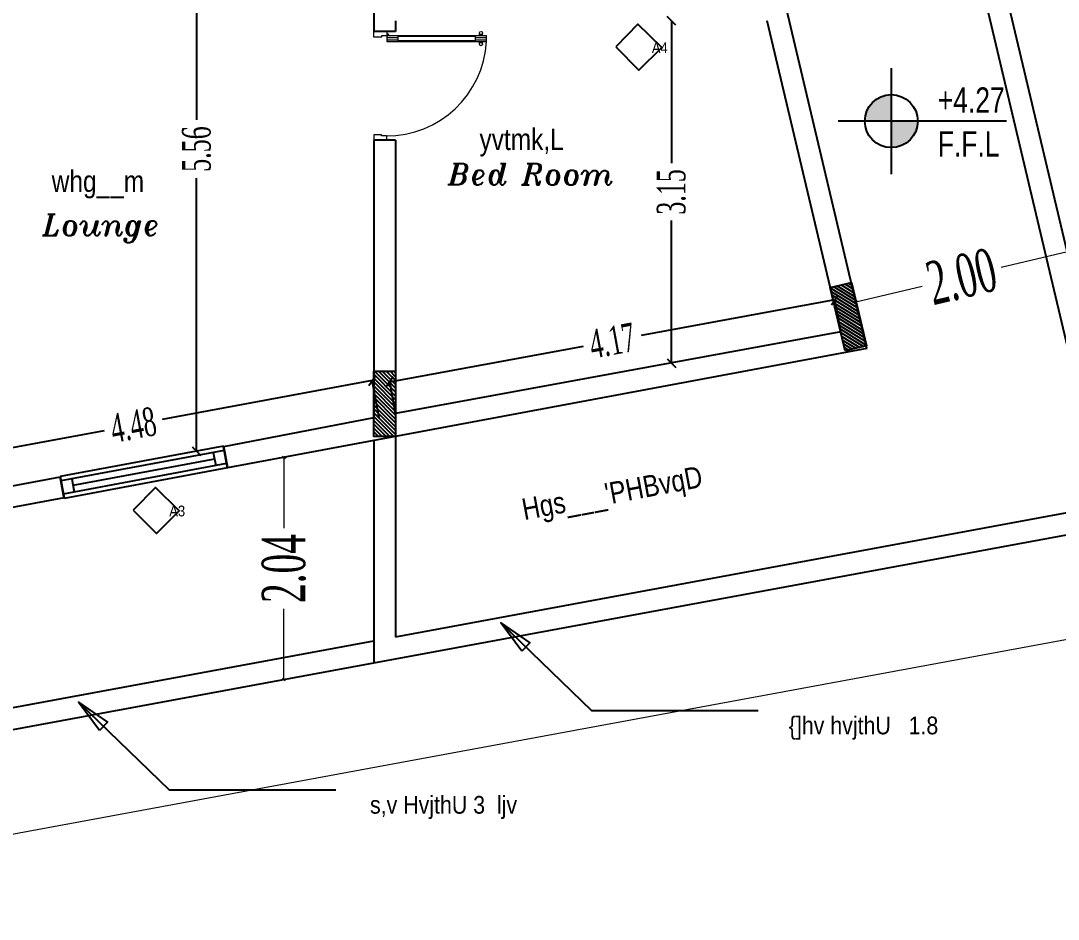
# Model space of a CAD drawing. Header units: metres. Extents: x -434 to 683, y -422 to -228.
# Drawn here: x 12.28 to 21.83, y -303.36 to -295.09 of the extents above; entities that cross this region are included whole.
import ezdxf
from ezdxf.enums import TextEntityAlignment as Align

# ---------------------------------------------------------------- set-up
doc = ezdxf.new("R2010")
doc.units = ezdxf.units.M
doc.header["$MEASUREMENT"] = 0
doc.header["$PDMODE"] = 34
for name, color, linetype in [('A-LVL', 3, 'Continuous'), ('Boundry Wall', 14, 'Continuous'), ('Columns', 41, 'Continuous'), ('DIM', 8, 'Continuous'), ('Dim-inside', 1, 'Continuous'), ('DOOR$WIN', 5, 'Continuous'), ('TEXT', 4, 'Continuous'), ('Text Title', 3, 'Continuous'), ('TXT', 1, 'Continuous'), ('WALL', 7, 'Continuous')]:
    doc.layers.add(name, color=color, linetype=linetype)
for name, color, linetype, lineweight in [('Dimn Out', 6, 'Continuous', 9), ('door', 114, 'Continuous', 13), ('Windows', 5, 'Continuous', 15)]:
    doc.layers.add(name, color=color, linetype=linetype, lineweight=lineweight)
doc.styles.add('ELAH-EN', font='arial.ttf', dxfattribs={"width": 0.75})
doc.styles.add('kamal', font='romantic.ttf', dxfattribs={"width": 0.6})
doc.styles.add('MP', font='xarb.shx', dxfattribs={"height": 200})
doc.styles.add('NAMES', font='xarb.shx', dxfattribs={"width": 0.9, "height": 0.2})
doc.styles.add('Q', font='italict.shx', dxfattribs={"height": 0.18})
doc.styles.add('UTMAN', font='romantic.ttf', dxfattribs={"width": 0.6})
doc.dimstyles.new('KAMAL', dxfattribs={"dimscale": 0.8, "dimtxt": 0.5, "dimasz": 0.1, "dimexe": 0, "dimexo": 0, "dimgap": 0.09, "dimtad": 1, "dimzin": 0, "dimdsep": 46, "dimtxsty": 'kamal', "dimblk": 'OBLIQUE', "dimcen": 0.09, "dimclrd": 15, "dimclre": 8, "dimclrt": 5, "dimadec": 0, "dimazin": 0, "dimtfac": 1, "dimtix": 1, "dimtofl": 0, "dimtmove": 1, "dimatfit": 3, "dimldrblk": 'OBLIQUE', "dimfxl": 0.18, "dimtolj": 1, "dimtzin": 0, "dimarcsym": 0})
doc.dimstyles.new('kamal 1', dxfattribs={"dimscale": 0.8, "dimtxt": 0.33, "dimasz": 0.1, "dimexe": 0, "dimexo": 0, "dimgap": 0.09, "dimtad": 0, "dimzin": 0, "dimdsep": 46, "dimtxsty": 'UTMAN', "dimblk": 'OBLIQUE', "dimcen": 0.09, "dimclrd": 252, "dimclre": 8, "dimclrt": 7, "dimadec": 0, "dimazin": 0, "dimtfac": 1, "dimtix": 1, "dimtofl": 0, "dimtmove": 1, "dimatfit": 3, "dimldrblk": 'OBLIQUE', "dimfxl": 1, "dimtolj": 1, "dimtzin": 0, "dimlwd": -1, "dimarcsym": 0})
doc.dimstyles.new('UTMAN 77', dxfattribs={"dimscale": 0.8, "dimtxt": 0.1, "dimasz": 0.1, "dimexe": 0, "dimexo": 0, "dimgap": 0.09, "dimtad": 0, "dimzin": 0, "dimdsep": 46, "dimtxsty": 'UTMAN', "dimblk": 'OBLIQUE', "dimcen": 0.09, "dimclrd": 252, "dimclre": 8, "dimclrt": 7, "dimadec": 0, "dimazin": 0, "dimtfac": 1, "dimtix": 1, "dimtofl": 0, "dimtmove": 1, "dimatfit": 3, "dimldrblk": 'OBLIQUE', "dimfxl": 0.18, "dimtolj": 1, "dimtzin": 0, "dimlwd": -1, "dimarcsym": 0})

# ---------------------------------------------------------------- blocks, each defined once
blk = doc.blocks.new('_OBLIQUE')
at = {"color": 0, "linetype": 'ByBlock'}
blk.add_line((-0.5, -0.5), (0.5, 0.5), dxfattribs=at)
blk = doc.blocks.new('*D98')
at = {"layer": 'DEFPOINTS', "color": 0, "transparency": 16777216}
for p in [(13.9115, -293.4932), (13.8941, -299.0556), (13.8948, -299.0556)]:
    blk.add_point(p, dxfattribs=at)
at = {"layer": 'Dim-inside', "color": 8, "lineweight": -2, "transparency": 16777216}
for p, q in [((13.9115, -293.4932), (13.8948, -293.4932)), ((13.8941, -299.0556), (13.8948, -299.0556))]:
    blk.add_line(p, q, dxfattribs=at)
at = {"layer": 'Dim-inside', "color": 252, "transparency": 16777216}
for p, q in [((13.8948, -293.4932), (13.8948, -296.0048)), ((13.8948, -299.0556), (13.8948, -296.5439))]:
    blk.add_line(p, q, dxfattribs=at)
at = {"layer": 'Dim-inside', "color": 252, "transparency": 16777216, "xscale": 0.08000000000000002, "yscale": 0.08000000000000002, "zscale": 0.08000000000000002}
for p, rotation in [((13.8948, -293.4932), 90), ((13.8948, -299.0556), 270)]:
    blk.add_blockref('_OBLIQUE', p, dxfattribs=dict(at, rotation=rotation))
at = {"layer": 'Dim-inside', "color": 7, "transparency": 16777216, "insert": (13.8948, -296.2744), "char_height": 0.264, "attachment_point": 5, "rotation": 90, "style": 'UTMAN'}
blk.add_mtext('\\A1;5.56', dxfattribs=at)
blk = doc.blocks.new('*D314')
at = {"layer": 'DEFPOINTS', "color": 0, "transparency": 16777216}
for p in [(15.5124, -298.4044), (15.5764, -298.7476), (11.1764, -299.5687)]:
    blk.add_point(p, dxfattribs=at)
at = {"layer": 'DIM', "color": 252, "transparency": 16777216}
for p, q in [((15.5124, -298.4044), (13.5766, -298.7656)), ((11.1124, -299.2254), (13.0481, -298.8642))]:
    blk.add_line(p, q, dxfattribs=at)
at = {"layer": 'DIM', "color": 8, "lineweight": -2, "transparency": 16777216}
for p, q in [((15.5764, -298.7476), (15.5124, -298.4044)), ((11.1764, -299.5687), (11.1124, -299.2254))]:
    blk.add_line(p, q, dxfattribs=at)
at = {"layer": 'DIM', "color": 252, "transparency": 16777216, "xscale": 0.08000000000000002, "yscale": 0.08000000000000002, "zscale": 0.08000000000000002}
for p, rotation in [((15.5124, -298.4044), 10.57025614467211), ((11.1124, -299.2254), 190.5702561446721)]:
    blk.add_blockref('_OBLIQUE', p, dxfattribs=dict(at, rotation=rotation))
at = {"layer": 'DIM', "color": 7, "transparency": 16777216, "insert": (13.3124, -298.8149), "char_height": 0.264, "attachment_point": 5, "rotation": 10.57026, "style": 'UTMAN'}
blk.add_mtext('\\A1;4.48', dxfattribs=at)
blk = doc.blocks.new('A$C1f1d89b2')
at = {"layer": 'DOOR$WIN'}
for p, q in [((-0.16, 0), (-0.16, -1.5)), ((-0.04, 0), (-0.04, -1.5)), ((0, 0), (0, -1.5)), ((-0.16, -0.1), (-0.04, -0.1)), ((-0.1, -0.1), (-0.1, -1.4)), ((-0.16, -1.4), (-0.04, -1.4))]:
    blk.add_line(p, q, dxfattribs=at)
blk.add_lwpolyline([(-0.2, 0), (-0.2, -1.5)], dxfattribs=at)
at = {"layer": 'WALL', "lineweight": 30, "ltscale": 2}
for p, q in [((-0.2, 0), (0, 0)), ((-0.2, -1.5), (0, -1.5))]:
    blk.add_line(p, q, dxfattribs=at)
blk = doc.blocks.new('g col')
at = {"layer": 'Columns'}
h = blk.add_hatch(dxfattribs=at)
h.set_pattern_fill('ANSI31', color=1, scale=0.2)
h.set_pattern_definition([(45, (-46.67383, 345.15541), (-0.0176776695, 0.0176776695), [])])
h.paths.add_polyline_path([(0, 0), (0.6, 0), (0.6, -0.2), (0, -0.2)])
at = {"layer": 'Columns', "color": 1}
blk.add_lwpolyline([(0, 0), (0.6, 0), (0.6, -0.2), (0, -0.2)], close=True, dxfattribs=at)
blk = doc.blocks.new('f col')
at = {"layer": 'Columns'}
h = blk.add_hatch(dxfattribs=at)
h.set_pattern_fill('ANSI31', color=3, scale=0.2, angle=-256.67574)
h.set_pattern_definition([(148.3242595, (-327.076458, -123.280213), (-0.0131277841, -0.021275838), [])])
h.paths.add_polyline_path([(-1.9687, 1.6823), (-2.107, 2.2662), (-1.9123, 2.3123), (-1.7741, 1.7284)])
at = {"layer": 'Columns', "color": 3}
blk.add_lwpolyline([(-1.9687, 1.6823), (-2.107, 2.2662), (-1.9123, 2.3123), (-1.7741, 1.7284)], close=True, dxfattribs=at)
at = {"layer": 'WALL', "color": 1, "rotation": 270}
blk.add_blockref('g col', (-6.1071, 1.4949), dxfattribs=at)
blk = doc.blocks.new('door-1m-wall-15')
at = {"layer": 'door', "color": 211}
for p, q in [((-0.1147, 1.0031), (-0.0924, 1.0031)), ((-0.1142, 0.973), (-0.0924, 0.973)), ((-0.0362, 1.0031), (-0.0139, 1.0031)), ((-0.0362, 0.973), (-0.0139, 0.973)), ((-0.0851, 0.9379), (-0.0851, 0.2204)), ((-0.0451, 0.9379), (-0.0451, 0.2204)), ((-0.0401, 0.2204), (-0.0902, 0.2204)), ((-0.0751, 0.1202), (-0.0751, 0.2204)), ((-0.0551, 0.1202), (-0.0551, 0.2204))]:
    blk.add_line(p, q, dxfattribs=at)
at = {"layer": 'door'}
for p, q in [((-0.0902, 1.0381), (-0.0401, 1.0381)), ((-0.0902, 0.1202), (-0.0902, 1.0381)), ((-0.0751, 0.9379), (-0.0751, 1.0381)), ((-0.0551, 0.9379), (-0.0551, 1.0381)), ((-0.0401, 1.0381), (-0.0401, 0.1202)), ((-0.0902, 0.9379), (-0.0401, 0.9379)), ((-1.0017, 0.01), (-1.0017, 0.1202)), ((-1.0017, 0.1202), (-0.9616, 0.1202)), ((-0.9616, 0.1152), (-0.9616, 0.0701)), ((-0.0401, 0.1202), (-0.0902, 0.1202)), ((0, 0.1202), (-0.0401, 0.1202)), ((-0.0401, 0.1202), (-0.0401, 0.0701)), ((0, 0), (0, 0.1202)), ((-1.0017, 0), (-1.0017, 0.01)), ((-0.9516, 0), (-1.0017, 0)), ((-0.9616, 0.0701), (-0.9516, 0.0701)), ((-0.9516, 0.0701), (-0.9516, 0)), ((-0.0401, 0.0701), (-0.0501, 0.0701)), ((-0.0501, 0.0701), (-0.0501, 0)), ((-0.0501, 0), (0, 0))]:
    blk.add_line(p, q, dxfattribs=at)
at = {"layer": 'door', "extrusion": (0, 0, -1)}
for centre, major_axis, ratio, start_param, end_param in [((-0.0401, 0.1179), (-0.8575, 0.3376), 0.999989, -0.380468, 1.141397), ((-0.0264, 0.1325), (-0.00347, 0.00347), 1, 4.712389, 10.995574)]:
    blk.add_ellipse(centre, major_axis=major_axis, ratio=ratio, start_param=start_param, end_param=end_param, dxfattribs=at)
at = {"layer": 'door', "color": 211, "extrusion": (0, 0, -1)}
for centre, major_axis, start_param, end_param in [((-0.1147, 0.988), (0.0106, 0.0106), 3.141593, 9.424778), ((-0.0139, 0.988), (-0.0106, 0.0106), 4.712389, 10.995574)]:
    blk.add_ellipse(centre, major_axis=major_axis, ratio=1, start_param=start_param, end_param=end_param, dxfattribs=at)
blk = doc.blocks.new('*D151')
at = {"layer": 'DEFPOINTS', "color": 0, "transparency": 16777216}
for p in [(18.2647, -295.0932), (18.2647, -298.2446), (18.2722, -298.2446)]:
    blk.add_point(p, dxfattribs=at)
at = {"layer": 'Dim-inside', "color": 252, "transparency": 16777216}
for p, q in [((18.2647, -295.0932), (18.2647, -296.4043)), ((18.2647, -298.2446), (18.2647, -296.9335))]:
    blk.add_line(p, q, dxfattribs=at)
at = {"layer": 'Dim-inside', "color": 8, "lineweight": -2, "transparency": 16777216}
blk.add_line((18.2722, -298.2446), (18.2647, -298.2446), dxfattribs=at)
at = {"layer": 'Dim-inside', "color": 252, "transparency": 16777216, "xscale": 0.08000000000000002, "yscale": 0.08000000000000002, "zscale": 0.08000000000000002}
for p, rotation in [((18.2647, -295.0932), 90), ((18.2647, -298.2446), 270)]:
    blk.add_blockref('_OBLIQUE', p, dxfattribs=dict(at, rotation=rotation))
at = {"layer": 'Dim-inside', "color": 7, "transparency": 16777216, "insert": (18.2647, -296.6689), "char_height": 0.264, "attachment_point": 5, "rotation": 90, "style": 'UTMAN'}
blk.add_mtext('\\A1;3.15', dxfattribs=at)
blk = doc.blocks.new('*D169')
at = {"layer": 'DEFPOINTS', "color": 0, "transparency": 16777216}
for p in [(19.8233, -297.9564), (15.6725, -298.4171), (15.7264, -298.7103)]:
    blk.add_point(p, dxfattribs=at)
at = {"layer": 'DIM', "color": 252, "transparency": 16777216}
for p, q in [((19.7693, -297.6632), (17.9861, -297.9913)), ((15.6725, -298.4171), (17.4557, -298.0889))]:
    blk.add_line(p, q, dxfattribs=at)
at = {"layer": 'DIM', "color": 8, "lineweight": -2, "transparency": 16777216}
for p, q in [((19.8233, -297.9564), (19.7693, -297.6632)), ((15.7264, -298.7103), (15.6725, -298.4171))]:
    blk.add_line(p, q, dxfattribs=at)
at = {"layer": 'DIM', "color": 252, "transparency": 16777216, "xscale": 0.08000000000000002, "yscale": 0.08000000000000002, "zscale": 0.08000000000000002}
for p, rotation in [((19.7693, -297.6632), 10.42695988774581), ((15.6725, -298.4171), 190.4269598877458)]:
    blk.add_blockref('_OBLIQUE', p, dxfattribs=dict(at, rotation=rotation))
at = {"layer": 'DIM', "color": 7, "transparency": 16777216, "insert": (17.7209, -298.0401), "char_height": 0.264, "attachment_point": 5, "rotation": 10.42696, "style": 'UTMAN'}
blk.add_mtext('\\A1;4.17', dxfattribs=at)
blk = doc.blocks.new('*D173')
at = {"layer": 'DEFPOINTS', "color": 0, "ltscale": 50, "transparency": 16777216}
for p in [(14.7204, -299.1145), (14.6987, -301.1577), (14.6988, -301.1577)]:
    blk.add_point(p, dxfattribs=at)
at = {"layer": 'Dimn Out', "color": 8, "lineweight": -2, "ltscale": 50, "transparency": 16777216}
for p, q in [((14.7204, -299.1145), (14.6988, -299.1145)), ((14.6987, -301.1577), (14.6988, -301.1577))]:
    blk.add_line(p, q, dxfattribs=at)
at = {"layer": 'Dimn Out', "color": 252, "ltscale": 50, "transparency": 16777216}
for p, q in [((14.6988, -299.1145), (14.6988, -299.7636)), ((14.6988, -301.1577), (14.6988, -300.5086))]:
    blk.add_line(p, q, dxfattribs=at)
at = {"layer": 'Dimn Out', "color": 252, "ltscale": 50, "transparency": 16777216, "xscale": 0.024, "yscale": 0.024, "zscale": 0.024}
for p, rotation in [((14.6988, -299.1145), 90), ((14.6988, -301.1577), 270)]:
    blk.add_blockref('_OBLIQUE', p, dxfattribs=dict(at, rotation=rotation))
at = {"layer": 'Dimn Out', "color": 7, "ltscale": 50, "transparency": 16777216, "insert": (14.6988, -300.1361), "char_height": 0.4, "attachment_point": 5, "rotation": 90, "style": 'UTMAN'}
blk.add_mtext('\\A1;2.04', dxfattribs=at)
blk = doc.blocks.new('LEV1')
at = {"layer": 'TEXT'}
for points in [[(0, 209.9, 0.414214), (-209.9, 0), (0, 0)], [(209.9, 0), (0, 0), (0, -209.9, 0.414214)]]:
    blk.add_hatch(color=0, dxfattribs=at).paths.add_polyline_path(points)
at = {"layer": 'TEXT', "color": 0}
for p, q in [((0, 419.8), (0, -419.8)), ((911.6, 0), (-419.8, 0))]:
    blk.add_line(p, q, dxfattribs=at)
blk.add_circle((0, 0), 209.9, dxfattribs=at)
at = {"layer": 'TEXT', "color": 0, "style": 'ELAH-EN', "width": 0.75}
for tag, p in [('0000', (368.1, 186.4)), ('1111', (368.1, -515.4))]:
    blk.add_attdef(tag, p, '', height=200, dxfattribs=at)
blk = doc.blocks.new('*D306')
at = {"layer": 'DEFPOINTS', "color": 0, "ltscale": 50, "transparency": 16777216}
for p in [(21.9096, -297.2194), (22.0114, -297.6491), (20.0652, -298.11)]:
    blk.add_point(p, dxfattribs=at)
at = {"layer": 'Dimn Out', "color": 252, "ltscale": 50, "transparency": 16777216}
for p, q in [((21.9096, -297.2194), (21.2995, -297.3639)), ((19.9634, -297.6803), (20.5735, -297.5359))]:
    blk.add_line(p, q, dxfattribs=at)
at = {"layer": 'Dimn Out', "color": 8, "lineweight": -2, "ltscale": 50, "transparency": 16777216}
for p, q in [((22.0114, -297.6491), (21.9096, -297.2194)), ((20.0652, -298.11), (19.9634, -297.6803))]:
    blk.add_line(p, q, dxfattribs=at)
at = {"layer": 'Dimn Out', "color": 252, "ltscale": 50, "transparency": 16777216, "xscale": 0.024, "yscale": 0.024, "zscale": 0.024}
for p, rotation in [((21.9096, -297.2194), 13.32425949488182), ((19.9634, -297.6803), 193.3242594948818)]:
    blk.add_blockref('_OBLIQUE', p, dxfattribs=dict(at, rotation=rotation))
at = {"layer": 'Dimn Out', "color": 7, "ltscale": 50, "transparency": 16777216, "insert": (20.9365, -297.4499), "char_height": 0.4, "attachment_point": 5, "rotation": 13.32426, "style": 'UTMAN'}
blk.add_mtext('\\A1;2.00', dxfattribs=at)
blk = doc.blocks.new('*D310')
at = {"layer": 'DEFPOINTS', "color": 0, "ltscale": 50, "transparency": 16777216}
for p in [(22.5009, -299.7157), (22.6734, -300.6491), (-7.0014, -305.1683)]:
    blk.add_point(p, dxfattribs=at)
at = {"layer": 'Dimn Out', "color": 8, "lineweight": -2, "ltscale": 50, "transparency": 16777216}
for p, q in [((22.5009, -299.7157), (22.6734, -300.6491)), ((-7.0014, -305.1683), (-6.8289, -306.1018))]:
    blk.add_line(p, q, dxfattribs=at)
at = {"layer": 'Dimn Out', "color": 252, "ltscale": 50, "transparency": 16777216}
for p, q in [((22.6734, -300.6491), (8.3738, -303.292)), ((-6.8289, -306.1018), (7.4707, -303.4589))]:
    blk.add_line(p, q, dxfattribs=at)
at = {"layer": 'Dimn Out', "color": 252, "ltscale": 50, "transparency": 16777216, "xscale": 0.024, "yscale": 0.024, "zscale": 0.024}
for p, rotation in [((22.6734, -300.6491), 10.47130928319379), ((-6.8289, -306.1018), 190.4713092831938)]:
    blk.add_blockref('_OBLIQUE', p, dxfattribs=dict(at, rotation=rotation))
at = {"layer": 'Dimn Out', "color": 7, "ltscale": 50, "transparency": 16777216, "insert": (7.9222, -303.3755), "char_height": 0.4, "attachment_point": 5, "rotation": 10.47131, "style": 'UTMAN'}
blk.add_mtext('\\A1;30.00', dxfattribs=at)
blk = doc.blocks.new('*D312')
at = {"layer": 'DEFPOINTS', "color": 0, "ltscale": 50, "transparency": 16777216}
for p in [(21.0503, -293.5911), (23.0156, -299.5938), (22.5009, -299.7157)]:
    blk.add_point(p, dxfattribs=at)
at = {"layer": 'Dimn Out', "color": 8, "lineweight": -2, "ltscale": 50, "transparency": 16777216}
for p, q in [((21.0503, -293.5911), (21.5651, -293.4692)), ((22.5009, -299.7157), (23.0156, -299.5938))]:
    blk.add_line(p, q, dxfattribs=at)
at = {"layer": 'Dimn Out', "color": 252, "ltscale": 50, "transparency": 16777216}
for p, q in [((21.5651, -293.4692), (22.2052, -296.1719)), ((23.0156, -299.5938), (22.3755, -296.891))]:
    blk.add_line(p, q, dxfattribs=at)
at = {"layer": 'Dimn Out', "color": 252, "ltscale": 50, "transparency": 16777216, "xscale": 0.024, "yscale": 0.024, "zscale": 0.024}
for p, rotation in [((21.5651, -293.4692), 103.32447006392), ((23.0156, -299.5938), 283.3244700639199)]:
    blk.add_blockref('_OBLIQUE', p, dxfattribs=dict(at, rotation=rotation))
at = {"layer": 'Dimn Out', "color": 7, "ltscale": 50, "transparency": 16777216, "insert": (22.2904, -296.5315), "char_height": 0.4, "attachment_point": 5, "rotation": 283.32447, "style": 'UTMAN'}
blk.add_mtext('\\A1;6.29', dxfattribs=at)

msp = doc.modelspace()

# ---------------------------------------------------------------- linework, layer by layer
at = {"layer": 'Boundry Wall'}
for p, q in [((15.5264, -298.9569), (15.5264, -301.0047)), ((15.7264, -298.9196), (15.7264, -300.7643))]:
    msp.add_line(p, q, dxfattribs=at)
at = {"layer": 'Boundry Wall', "flags": 128}
for points in [[(15.5264, -301.0047), (22.5008, -299.7157), (21.0503, -293.5911), (20.7857, -287.9932), (18.7834, -287.9932)], [(15.7264, -300.7643), (22.2578, -299.5572), (20.8514, -293.6191), (20.5949, -288.1932), (18.7834, -288.1932)]]:
    msp.add_lwpolyline(points, dxfattribs=at)
at = {"layer": 'Boundry Wall', "color": 8, "ltscale": 10, "flags": 128}
for points in [[(-8.898, -296.2932), (-8.8563, -297.3862), (-7.0015, -305.1682), (15.5264, -301.0047)], [(-8.6978, -296.2932), (-8.6572, -297.359), (-6.851, -304.937), (15.5264, -300.8013)]]:
    msp.add_lwpolyline(points, dxfattribs=at)
at = {"layer": 'Text Title'}
for points in [[(17.7529, -295.334), (17.9664, -295.5475), (18.1758, -295.3381), (17.9573, -295.1247)], [(13.3109, -299.5993), (13.5244, -299.8128), (13.7337, -299.6034), (13.5152, -299.3899)]]:
    msp.add_lwpolyline(points, close=True, dxfattribs=at)
at = {"layer": 'WALL'}
for p, q in [((20.0652, -298.11), (19.0613, -293.8713)), ((15.5264, -294.8932), (15.5264, -295.0932)), ((15.5264, -295.0932), (15.5264, -295.1932)), ((15.7264, -295.0932), (15.7264, -295.1932)), ((19.8233, -297.9564), (19.1451, -295.0932)), ((15.7264, -295.1932), (15.5264, -295.1932)), ((15.5264, -296.1932), (15.5264, -298.7476)), ((15.7264, -296.1932), (15.5264, -296.1932)), ((15.7264, -296.1932), (15.7264, -298.7103)), ((19.8233, -297.9564), (15.7264, -298.7103)), ((20.0652, -298.11), (14.1785, -299.2085)), ((15.5264, -298.7476), (14.1423, -299.0146)), ((14.1425, -299.0155), (14.178, -299.2063)), ((14.1425, -299.0155), (14.178, -299.2063)), ((12.6392, -299.2957), (11.1764, -299.5687)), ((12.6391, -299.2954), (12.6746, -299.4862)), ((12.6746, -299.4862), (10.7029, -299.8534))]:
    msp.add_line(p, q, dxfattribs=at)

# ---------------------------------------------------------------- block references
at = {"layer": 'A-LVL', "color": 6}
ref = msp.add_blockref('LEV1', (20.2892, -296.0175), dxfattribs=dict(at, xscale=0.001162195019607368, yscale=0.001162195019607368, zscale=0.001162195019607368))
ref.add_attrib('1111', 'F.F.L', (20.7169, -296.3438), dxfattribs={"layer": 'TEXT', "color": 6, "height": 0.23244, "style": 'ELAH-EN', "width": 0.75})
ref.add_attrib('0000', '+4.27', (20.7169, -295.9389), dxfattribs={"layer": 'TEXT', "color": 6, "height": 0.23244, "style": 'ELAH-EN', "width": 0.75})
at = {"layer": 'door', "xscale": -0.9982640271733992, "yscale": 0.9982640271733992, "zscale": 0.9982640271733992, "rotation": 270}
msp.add_blockref('door-1m-wall-15', (15.5264, -295.1932), dxfattribs=at)
at = {"layer": 'WALL', "color": 1}
msp.add_blockref('f col', (21.8336, -299.8145), dxfattribs=at)
at = {"layer": 'Windows', "xscale": 1.019502938735144, "yscale": 1.019502938735144, "zscale": 1.019502938735144, "rotation": 280.5702561446761}
msp.add_blockref('A$C1f1d89b2', (14.1787, -299.2099), dxfattribs=at)

# ---------------------------------------------------------------- texts
at = {"layer": 'TEXT', "color": 6, "style": 'NAMES', "width": 0.9}
for s, p in [('{]hv hvjthU   1.8', (19.3456, -301.6624, 0)), ('s,v HvjthU 3  ljv', (15.4912, -302.3928, 0))]:
    msp.add_text(s, height=0.163236, dxfattribs=at).set_placement(p)
at = {"layer": 'Text Title', "style": 'NAMES', "width": 0.9}
for s, p in [('A4', (18.0853, -295.3908)), ('A3', (13.6433, -299.6561))]:
    msp.add_text(s, height=0.0995, dxfattribs=at).set_placement(p)
at = {"layer": 'TXT', "color": 6, "ltscale": 50, "style": 'MP', "width": 0.85}
for s, p in [('yvtmk,L', (16.8865, -296.2094)), ('whg__m', (12.9869, -296.5954))]:
    msp.add_text(s, height=0.198, dxfattribs=at).set_placement(p, align=Align.MIDDLE)
msp.add_text("Hgs___'PHBvqD", height=0.198, rotation=10.57026, dxfattribs=at).set_placement((17.7374, -299.537), align=Align.CENTER)
at = {"layer": 'TXT', "color": 6, "char_height": 0.198, "attachment_point": 8, "style": 'Q'}
for s, insert in [('Bed Room', (16.9673, -296.6046)), ('Lounge', (13.0141, -297.1365))]:
    msp.add_mtext(s, dxfattribs=dict(at, insert=insert))

# ---------------------------------------------------------------- dimensions: what is measured, and where the dimension line sits
at = {"layer": 'DIM'}
for p1, p2, distance, picture, middle in [((19.8233, -297.9564), (15.7264, -298.7103), -0.2982, '*D169', (17.7209, -298.0401)), ((11.1764, -299.5687), (15.5764, -298.7476), 0.3492, '*D314', (13.3124, -298.8149))]:
    dim = msp.add_aligned_dim(p1=p1, p2=p2, distance=distance, dimstyle='kamal 1', dxfattribs=at)
    dim.commit()
    dim.dimension.update_dxf_attribs({"geometry": picture, "text_midpoint": middle})
at = {"layer": 'Dim-inside'}
for base, p1, p2, picture, middle in [((13.8948, -299.0556), (13.9115, -293.4932), (13.8941, -299.0556), '*D98', (13.8948, -296.2744)), ((18.2647, -298.2446), (18.2647, -295.0932), (18.2722, -298.2446), '*D151', (18.2647, -296.6689))]:
    dim = msp.add_linear_dim(base=base, p1=p1, p2=p2, angle=270, dimstyle='kamal 1', dxfattribs=at)
    dim.commit()
    dim.dimension.update_dxf_attribs({"geometry": picture, "text_midpoint": middle})
at = {"layer": 'Dimn Out', "color": 6, "ltscale": 50}
for p1, p2, distance, picture, middle in [((21.0503, -293.5911), (22.5009, -299.7157), 0.529, '*D312', (22.2904, -296.5315)), ((20.0652, -298.11), (22.0114, -297.6491), 0.4415, '*D306', (20.9365, -297.4499)), ((-7.0014, -305.1683), (22.5009, -299.7157), -0.9493, '*D310', (7.9222, -303.3755))]:
    dim = msp.add_aligned_dim(p1=p1, p2=p2, distance=distance, dimstyle='UTMAN 77', override={"dimtxt": 0.5, "dimasz": 0.03}, dxfattribs=at)
    dim.commit()
    dim.dimension.update_dxf_attribs({"geometry": picture, "text_midpoint": middle})
dim = msp.add_linear_dim(base=(14.6988, -301.1577), p1=(14.7204, -299.1145), p2=(14.6987, -301.1577), angle=270, dimstyle='UTMAN 77', override={"dimtxt": 0.5, "dimasz": 0.03}, dxfattribs=at)
dim.commit()
dim.dimension.update_dxf_attribs({"geometry": '*D173', "text_midpoint": (14.6988, -300.1361)})

# ---------------------------------------------------------------- leaders
at = {"layer": 'WALL', "ltscale": 1.2}
for points in [[(16.6955, -300.6366), (17.5294, -301.443), (19.0628, -301.443)], [(12.8087, -301.3669), (13.6426, -302.1733), (15.176, -302.1733)]]:
    msp.add_leader(points, dimstyle='KAMAL', override={"dimasz": 0.4, "dimgap": 0.09, "dimtad": 0, "dimldrblk": 'ClosedBlank'}, dxfattribs=at)

doc.saveas('drawing.dxf')
